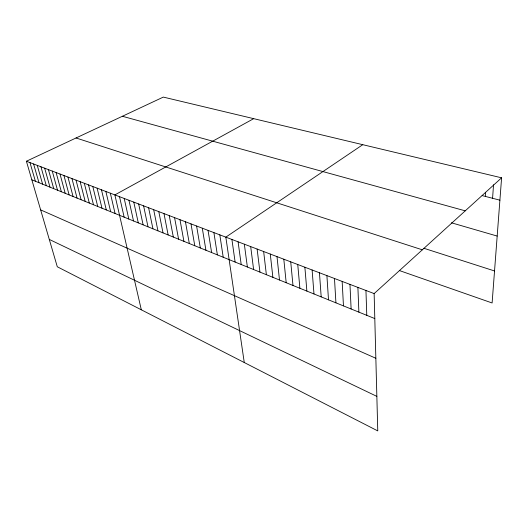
<?xml version="1.0" encoding="UTF-8"?>
<svg xmlns="http://www.w3.org/2000/svg" width="528" height="528" viewBox="0 0 528 528"><rect width="100%" height="100%" fill="white"/><g stroke="black" fill="none" stroke-linecap="round" stroke-linejoin="round"><path stroke-width="0.79" d="M485.351 196.409L485.615 192.311M492.584 198.277L493.528 184.774M501.6 177.817L374.141 293.588L377.764 430.907L57.288 266.765L26.4 161.238L163.317 97.093L501.6 177.817L492.109 302.973L399.445 270.574M362.776 144.685L225.826 237.138L244.266 362.531M253.691 118.661L114.86 194.905L141.313 309.804M482.176 195.591L499.904 200.171M122.39 116.266L465.247 210.837M451.466 222.803L497.185 236.069M423.892 248.279L494.538 270.963M76.052 137.98L422.334 249.817M26.4 161.238L374.141 293.588M31.838 179.81L374.801 318.575M40.636 209.88L375.85 358.274M49.282 239.415L376.853 396.376M29.977 162.598L35.389 181.249M33.594 163.977L38.98 182.701M37.244 165.37L42.61 184.166M40.94 166.769L46.279 185.651M44.675 168.194L49.982 187.15M48.444 169.627L53.724 188.668M52.259 171.079L57.512 190.199M56.113 172.544L61.34 191.75M60.014 174.029L65.201 193.314M63.947 175.527L69.115 194.891M67.934 177.045L73.062 196.489M71.96 178.576L77.062 198.106M76.039 180.127L81.094 199.742M80.157 181.698L85.18 201.392M84.322 183.282L89.311 203.062M88.532 184.886L93.482 204.752M92.796 186.509L97.706 206.461M97.106 188.146L101.977 208.19M101.468 189.809L106.3 209.939M105.877 191.486L110.662 211.708M110.339 193.189L115.084 213.49M119.506 196.673L124.153 217.16M124.205 198.462L128.806 219.047M128.964 200.277L133.518 220.948M133.789 202.112L138.283 222.882M138.666 203.966L143.108 224.829M143.603 205.847L147.992 226.809M148.606 207.748L152.935 228.809M153.668 209.675L157.938 230.835M158.796 211.629L163.007 232.881M163.99 213.602L168.135 234.96M169.25 215.609L173.329 237.059M174.577 217.635L178.589 239.191M179.975 219.688L183.922 241.349M185.447 221.773L189.321 243.527M190.984 223.879L194.786 245.744M196.601 226.017L200.323 247.982M202.29 228.182L205.933 250.252M208.052 230.373L211.616 252.556M213.893 232.597L217.378 254.885M219.82 234.854L223.219 257.248M231.911 239.455L235.125 262.066M238.082 241.804L241.204 264.521M244.339 244.187L247.368 267.016M250.688 246.602L253.612 269.544M257.123 249.051L259.948 272.105M263.65 251.539L266.369 274.705M270.277 254.06L272.884 277.339M276.995 256.615L279.49 280.012M283.813 259.208L286.189 282.724M290.73 261.842L292.987 285.476M297.746 264.515L299.884 288.268M304.874 267.227L306.88 291.1M312.107 269.98L313.982 293.971M319.447 272.771L321.189 296.888M326.905 275.609L328.502 299.845M334.475 278.494L335.927 302.848M342.157 281.417L343.464 305.897M349.965 284.387L351.12 308.999M357.898 287.404L358.888 312.14M365.95 290.473L366.782 315.335"/></g></svg>
